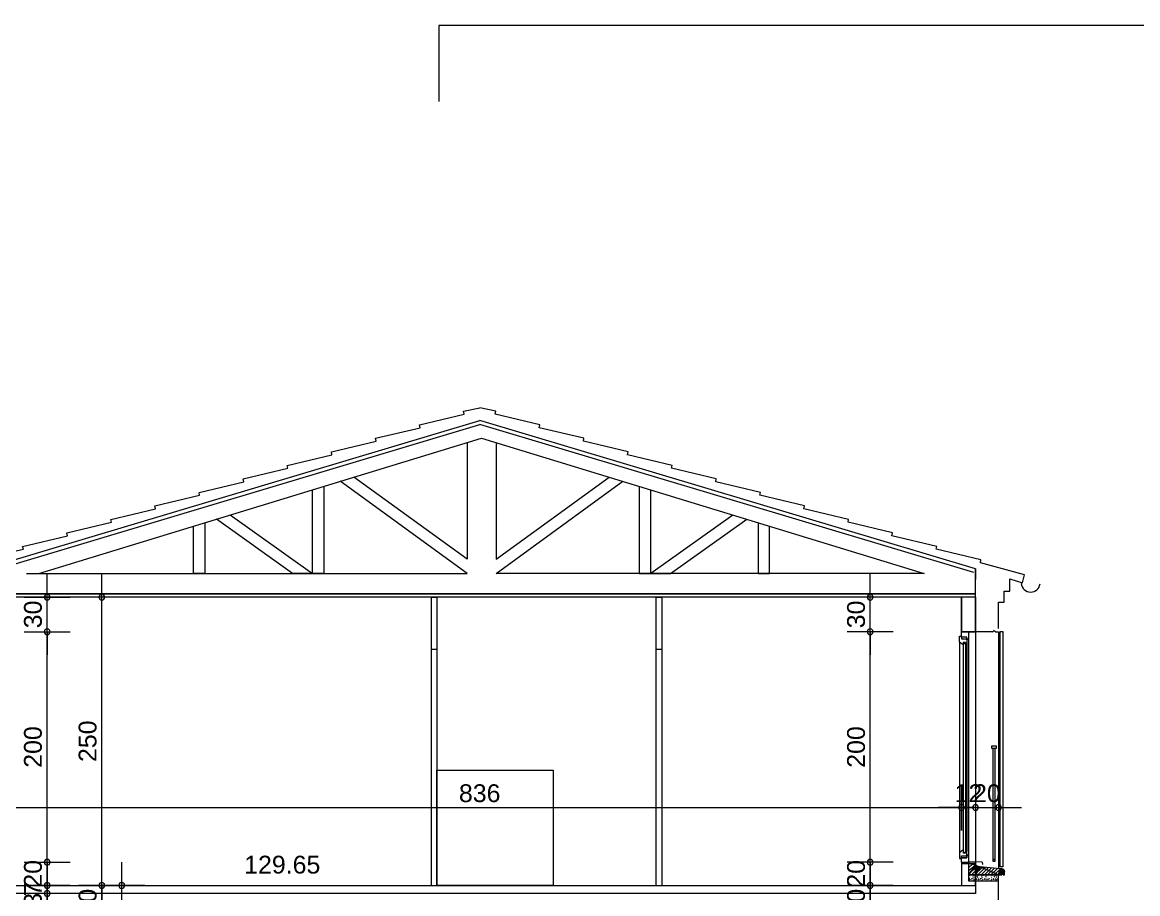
# Model space of a CAD drawing. Header units: metres. Extents: x -30.4 to 29.6, y -50.6 to 0.4.
# Drawn here: x 4.68 to 14.36, y -43.17 to -35.61 of the extents above; entities that cross this region are included whole.
import ezdxf
from ezdxf.enums import TextEntityAlignment as Align

# ---------------------------------------------------------------- set-up
doc = ezdxf.new("R2010")
doc.units = ezdxf.units.M
doc.header["$MEASUREMENT"] = 0
for name, color, linetype in [('Calque commun', 7, 'Continuous'), ('Cotations', 7, 'Continuous'), ('Textes', 7, 'Continuous')]:
    doc.layers.add(name, color=color, linetype=linetype)
doc.styles.add('Arial10', font='arial.ttf', dxfattribs={"height": 0.154626})
doc.styles.add('Arial14', font='arial.ttf', dxfattribs={"height": 0.154626})

# ---------------------------------------------------------------- blocks, each defined once
blk = doc.blocks.new('CARTDCE')
at = {"layer": 'Calque commun', "color": 9, "linetype": 'Continuous', "lineweight": 9}
for p, q in [((20.202, 28.93), (-21.798, 28.93)), ((-21.798, 28.93), (-21.798, 27.609))]:
    blk.add_line(p, q, dxfattribs=at)
blk = doc.blocks.new('new379')
at = {"layer": 'Cotations', "color": 14, "linetype": 'Continuous', "lineweight": 9}
blk.add_arc((0, 0), 0.5, 0, 359.9994, dxfattribs=at)
blk = doc.blocks.new('new380')
at = {"layer": 'Cotations', "color": 14, "linetype": 'Continuous', "lineweight": 9}
blk.add_arc((0, 0), 0.5, 0, 359.9994, dxfattribs=at)
blk = doc.blocks.new('DimLine45587')
at = {"layer": 'Cotations', "color": 14, "linetype": 'Continuous', "lineweight": 9}
for p, q in [((12.038, -42.8954), (12.038, -42.6954)), ((12.238, -42.8954), (11.838, -42.8954)), ((12.038, -43.0954), (12.038, -42.8954)), ((12.238, -43.0954), (11.838, -43.0954)), ((12.038, -43.0954), (12.038, -43.2954))]:
    blk.add_line(p, q, dxfattribs=at)
at = {"layer": 'Cotations', "color": 14, "linetype": 'Continuous', "lineweight": 9, "xscale": 0.05000000074505806, "yscale": 0.05000000074505806, "zscale": 0.05000000074505806}
for name, p, rotation in [('new380', (12.038, -42.8954), -90.00000000000001), ('new379', (12.038, -43.0954), 90)]:
    blk.add_blockref(name, p, dxfattribs=dict(at, rotation=rotation))
at = {"layer": 'Cotations', "color": 7, "linetype": 'Continuous', "lineweight": 9, "style": 'Arial10'}
blk.add_text('20', height=0.15463, rotation=90, dxfattribs=at).set_placement((12.0379, -42.9954), align=Align.BOTTOM_CENTER)
blk = doc.blocks.new('new381')
at = {"layer": 'Cotations', "color": 14, "linetype": 'Continuous', "lineweight": 9}
blk.add_arc((0, 0), 0.5, 0, 359.9994, dxfattribs=at)
blk = doc.blocks.new('new382')
at = {"layer": 'Cotations', "color": 14, "linetype": 'Continuous', "lineweight": 9}
blk.add_arc((0, 0), 0.5, 0, 359.9994, dxfattribs=at)
blk = doc.blocks.new('DimLine45593')
at = {"layer": 'Cotations', "color": 14, "linetype": 'Continuous', "lineweight": 9}
for p, q in [((12.038, -40.8954), (12.038, -40.6954)), ((12.238, -40.8954), (11.838, -40.8954)), ((12.038, -42.8954), (12.038, -40.8954)), ((12.238, -42.8954), (11.838, -42.8954)), ((12.038, -42.8954), (12.038, -43.0954))]:
    blk.add_line(p, q, dxfattribs=at)
at = {"layer": 'Cotations', "color": 14, "linetype": 'Continuous', "lineweight": 9, "xscale": 0.05000000074505806, "yscale": 0.05000000074505806, "zscale": 0.05000000074505806}
for name, p, rotation in [('new382', (12.038, -40.8954), -90.00000000000001), ('new381', (12.038, -42.8954), 90)]:
    blk.add_blockref(name, p, dxfattribs=dict(at, rotation=rotation))
at = {"layer": 'Cotations', "color": 7, "linetype": 'Continuous', "lineweight": 9, "style": 'Arial10'}
blk.add_text('200', height=0.15463, rotation=90, dxfattribs=at).set_placement((12.0379, -41.8954), align=Align.BOTTOM_CENTER)
blk = doc.blocks.new('new383')
at = {"layer": 'Cotations', "color": 14, "linetype": 'Continuous', "lineweight": 9}
blk.add_arc((0, 0), 0.5, 0, 359.9994, dxfattribs=at)
blk = doc.blocks.new('new384')
at = {"layer": 'Cotations', "color": 14, "linetype": 'Continuous', "lineweight": 9}
blk.add_arc((0, 0), 0.5, 0, 359.9994, dxfattribs=at)
blk = doc.blocks.new('DimLine45599')
at = {"layer": 'Cotations', "color": 14, "linetype": 'Continuous', "lineweight": 9}
for p, q in [((12.038, -40.5954), (12.038, -40.3954)), ((12.238, -40.5954), (11.838, -40.5954)), ((12.038, -40.8954), (12.038, -40.5954)), ((12.238, -40.8954), (11.838, -40.8954)), ((12.038, -40.8954), (12.038, -41.0954))]:
    blk.add_line(p, q, dxfattribs=at)
at = {"layer": 'Cotations', "color": 14, "linetype": 'Continuous', "lineweight": 9, "xscale": 0.05000000074505806, "yscale": 0.05000000074505806, "zscale": 0.05000000074505806}
for name, p, rotation in [('new384', (12.038, -40.5954), -90.00000000000001), ('new383', (12.038, -40.8954), 90)]:
    blk.add_blockref(name, p, dxfattribs=dict(at, rotation=rotation))
at = {"layer": 'Cotations', "color": 7, "linetype": 'Continuous', "lineweight": 9, "style": 'Arial10'}
blk.add_text('30', height=0.15463, rotation=90, dxfattribs=at).set_placement((12.0379, -40.7454), align=Align.BOTTOM_CENTER)
blk = doc.blocks.new('new387')
at = {"layer": 'Cotations', "color": 14, "linetype": 'Continuous', "lineweight": 9}
blk.add_arc((0, 0), 0.5, 0, 359.9994, dxfattribs=at)
blk = doc.blocks.new('new388')
at = {"layer": 'Cotations', "color": 14, "linetype": 'Continuous', "lineweight": 9}
blk.add_arc((0, 0), 0.5, 0, 359.9994, dxfattribs=at)
blk = doc.blocks.new('DimLine45622')
at = {"layer": 'Cotations', "color": 14, "linetype": 'Continuous', "lineweight": 9}
for p, q in [((4.896, -43.0954), (4.896, -42.8954)), ((5.096, -43.0954), (4.696, -43.0954)), ((4.896, -43.1654), (4.896, -43.0954)), ((5.096, -43.1654), (4.696, -43.1654)), ((4.896, -43.1654), (4.896, -43.3654))]:
    blk.add_line(p, q, dxfattribs=at)
at = {"layer": 'Cotations', "color": 14, "linetype": 'Continuous', "lineweight": 9, "xscale": 0.05000000074505806, "yscale": 0.05000000074505806, "zscale": 0.05000000074505806}
for name, p, rotation in [('new388', (4.896, -43.0954), -90.00000000000001), ('new387', (4.896, -43.1654), 90)]:
    blk.add_blockref(name, p, dxfattribs=dict(at, rotation=rotation))
at = {"layer": 'Cotations', "color": 7, "linetype": 'Continuous', "lineweight": 9, "style": 'Arial10'}
blk.add_text('7', height=0.1546, rotation=90, dxfattribs=at).set_placement((4.896, -43.1304), align=Align.BOTTOM_CENTER)
blk = doc.blocks.new('new389')
at = {"layer": 'Cotations', "color": 14, "linetype": 'Continuous', "lineweight": 9}
blk.add_arc((0, 0), 0.5, 0, 359.9994, dxfattribs=at)
blk = doc.blocks.new('new390')
at = {"layer": 'Cotations', "color": 14, "linetype": 'Continuous', "lineweight": 9}
blk.add_arc((0, 0), 0.5, 0, 359.9994, dxfattribs=at)
blk = doc.blocks.new('DimLine45628')
at = {"layer": 'Cotations', "color": 14, "linetype": 'Continuous', "lineweight": 9}
for p, q in [((4.896, -43.1654), (4.896, -42.9654)), ((5.096, -43.1654), (4.696, -43.1654)), ((4.896, -43.3954), (4.896, -43.1654)), ((5.096, -43.3954), (4.696, -43.3954)), ((4.896, -43.3954), (4.896, -43.5954))]:
    blk.add_line(p, q, dxfattribs=at)
at = {"layer": 'Cotations', "color": 14, "linetype": 'Continuous', "lineweight": 9, "xscale": 0.05000000074505806, "yscale": 0.05000000074505806, "zscale": 0.05000000074505806}
for name, p, rotation in [('new390', (4.896, -43.1654), -90.00000000000001), ('new389', (4.896, -43.3954), 90)]:
    blk.add_blockref(name, p, dxfattribs=dict(at, rotation=rotation))
at = {"layer": 'Cotations', "color": 7, "linetype": 'Continuous', "lineweight": 9, "style": 'Arial10'}
blk.add_text('23', height=0.15463, rotation=90, dxfattribs=at).set_placement((4.896, -43.2804), align=Align.BOTTOM_CENTER)
blk = doc.blocks.new('new391')
at = {"layer": 'Cotations', "color": 14, "linetype": 'Continuous', "lineweight": 9}
blk.add_arc((0, 0), 0.5, 0, 359.9994, dxfattribs=at)
blk = doc.blocks.new('new392')
at = {"layer": 'Cotations', "color": 14, "linetype": 'Continuous', "lineweight": 9}
blk.add_arc((0, 0), 0.5, 0, 359.9994, dxfattribs=at)
blk = doc.blocks.new('DimLine45634')
at = {"layer": 'Cotations', "color": 14, "linetype": 'Continuous', "lineweight": 9}
for p, q in [((12.038, -43.0954), (12.038, -42.8954)), ((12.238, -43.0954), (11.838, -43.0954)), ((12.038, -43.3954), (12.038, -43.0954)), ((12.238, -43.3954), (11.838, -43.3954)), ((12.038, -43.3954), (12.038, -43.5954))]:
    blk.add_line(p, q, dxfattribs=at)
at = {"layer": 'Cotations', "color": 14, "linetype": 'Continuous', "lineweight": 9, "xscale": 0.05000000074505806, "yscale": 0.05000000074505806, "zscale": 0.05000000074505806}
for name, p, rotation in [('new392', (12.038, -43.0954), -90.00000000000001), ('new391', (12.038, -43.3954), 90)]:
    blk.add_blockref(name, p, dxfattribs=dict(at, rotation=rotation))
at = {"layer": 'Cotations', "color": 7, "linetype": 'Continuous', "lineweight": 9, "style": 'Arial10'}
blk.add_text('30', height=0.15463, rotation=90, dxfattribs=at).set_placement((12.0379, -43.2454), align=Align.BOTTOM_CENTER)
blk = doc.blocks.new('new393')
at = {"layer": 'Cotations', "color": 14, "linetype": 'Continuous', "lineweight": 9}
blk.add_arc((0, 0), 0.5, 0, 359.9994, dxfattribs=at)
blk = doc.blocks.new('new394')
at = {"layer": 'Cotations', "color": 14, "linetype": 'Continuous', "lineweight": 9}
blk.add_arc((0, 0), 0.5, 0, 359.9994, dxfattribs=at)
blk = doc.blocks.new('DimLine45640')
at = {"layer": 'Cotations', "color": 14, "linetype": 'Continuous', "lineweight": 9}
for p, q in [((5.3704, -40.5954), (5.3704, -40.3954)), ((5.5704, -40.5954), (5.1704, -40.5954)), ((5.3704, -43.0954), (5.3704, -40.5954)), ((5.5704, -43.0954), (5.1704, -43.0954)), ((5.3704, -43.0954), (5.3704, -43.2954))]:
    blk.add_line(p, q, dxfattribs=at)
at = {"layer": 'Cotations', "color": 14, "linetype": 'Continuous', "lineweight": 9, "xscale": 0.05000000074505806, "yscale": 0.05000000074505806, "zscale": 0.05000000074505806}
for name, p, rotation in [('new394', (5.3704, -40.5954), -90.00000000000001), ('new393', (5.3704, -43.0954), 90)]:
    blk.add_blockref(name, p, dxfattribs=dict(at, rotation=rotation))
at = {"layer": 'Cotations', "color": 7, "linetype": 'Continuous', "lineweight": 9, "style": 'Arial10'}
blk.add_text('250', height=0.15463, rotation=90, dxfattribs=at).set_placement((5.3704, -41.8454), align=Align.BOTTOM_CENTER)
blk = doc.blocks.new('new395')
at = {"layer": 'Cotations', "color": 14, "linetype": 'Continuous', "lineweight": 9}
blk.add_arc((0, 0), 0.5, 0, 359.9994, dxfattribs=at)
blk = doc.blocks.new('new396')
at = {"layer": 'Cotations', "color": 14, "linetype": 'Continuous', "lineweight": 9}
blk.add_arc((0, 0), 0.5, 0, 359.9994, dxfattribs=at)
blk = doc.blocks.new('DimLine45646')
at = {"layer": 'Cotations', "color": 14, "linetype": 'Continuous', "lineweight": 9}
for p, q in [((5.3704, -43.0954), (5.3704, -42.8954)), ((5.5704, -43.0954), (5.1704, -43.0954)), ((5.3704, -43.3954), (5.3704, -43.0954)), ((5.5704, -43.3954), (5.1704, -43.3954)), ((5.3704, -43.3954), (5.3704, -43.5954))]:
    blk.add_line(p, q, dxfattribs=at)
at = {"layer": 'Cotations', "color": 14, "linetype": 'Continuous', "lineweight": 9, "xscale": 0.05000000074505806, "yscale": 0.05000000074505806, "zscale": 0.05000000074505806}
for name, p, rotation in [('new396', (5.3704, -43.0954), -90.00000000000001), ('new395', (5.3704, -43.3954), 90)]:
    blk.add_blockref(name, p, dxfattribs=dict(at, rotation=rotation))
at = {"layer": 'Cotations', "color": 7, "linetype": 'Continuous', "lineweight": 9, "style": 'Arial10'}
blk.add_text('30', height=0.15463, rotation=90, dxfattribs=at).set_placement((5.3704, -43.2454), align=Align.BOTTOM_CENTER)
blk = doc.blocks.new('new405')
at = {"layer": 'Cotations', "color": 14, "linetype": 'Continuous', "lineweight": 9}
blk.add_arc((0, 0), 0.5, 0, 359.9994, dxfattribs=at)
blk = doc.blocks.new('new406')
at = {"layer": 'Cotations', "color": 14, "linetype": 'Continuous', "lineweight": 9}
blk.add_arc((0, 0), 0.5, 0, 359.9994, dxfattribs=at)
blk = doc.blocks.new('DimLine45746')
at = {"layer": 'Cotations', "color": 14, "linetype": 'Continuous', "lineweight": 9}
for p, q in [((4.896, -42.8954), (4.896, -42.6954)), ((4.696, -42.8954), (5.096, -42.8954)), ((4.896, -43.0954), (4.896, -42.8954)), ((4.696, -43.0954), (5.096, -43.0954)), ((4.896, -43.0954), (4.896, -43.2954))]:
    blk.add_line(p, q, dxfattribs=at)
at = {"layer": 'Cotations', "color": 14, "linetype": 'Continuous', "lineweight": 9, "xscale": 0.05000000074505806, "yscale": 0.05000000074505806, "zscale": 0.05000000074505806}
for name, p, rotation in [('new406', (4.896, -42.8954), -90.00000000000001), ('new405', (4.896, -43.0954), 90)]:
    blk.add_blockref(name, p, dxfattribs=dict(at, rotation=rotation))
at = {"layer": 'Cotations', "color": 7, "linetype": 'Continuous', "lineweight": 9, "style": 'Arial10'}
blk.add_text('20', height=0.15463, rotation=90, dxfattribs=at).set_placement((4.896, -42.9954), align=Align.BOTTOM_CENTER)
blk = doc.blocks.new('new407')
at = {"layer": 'Cotations', "color": 14, "linetype": 'Continuous', "lineweight": 9}
blk.add_arc((0, 0), 0.5, 0, 359.9994, dxfattribs=at)
blk = doc.blocks.new('new408')
at = {"layer": 'Cotations', "color": 14, "linetype": 'Continuous', "lineweight": 9}
blk.add_arc((0, 0), 0.5, 0, 359.9994, dxfattribs=at)
blk = doc.blocks.new('DimLine45752')
at = {"layer": 'Cotations', "color": 14, "linetype": 'Continuous', "lineweight": 9}
for p, q in [((4.896, -40.8954), (4.896, -40.6954)), ((4.696, -40.8954), (5.096, -40.8954)), ((4.896, -42.8954), (4.896, -40.8954)), ((4.696, -42.8954), (5.096, -42.8954)), ((4.896, -42.8954), (4.896, -43.0954))]:
    blk.add_line(p, q, dxfattribs=at)
at = {"layer": 'Cotations', "color": 14, "linetype": 'Continuous', "lineweight": 9, "xscale": 0.05000000074505806, "yscale": 0.05000000074505806, "zscale": 0.05000000074505806}
for name, p, rotation in [('new408', (4.896, -40.8954), -90.00000000000001), ('new407', (4.896, -42.8954), 90)]:
    blk.add_blockref(name, p, dxfattribs=dict(at, rotation=rotation))
at = {"layer": 'Cotations', "color": 7, "linetype": 'Continuous', "lineweight": 9, "style": 'Arial10'}
blk.add_text('200', height=0.15463, rotation=90, dxfattribs=at).set_placement((4.896, -41.8954), align=Align.BOTTOM_CENTER)
blk = doc.blocks.new('new409')
at = {"layer": 'Cotations', "color": 14, "linetype": 'Continuous', "lineweight": 9}
blk.add_arc((0, 0), 0.5, 0, 359.9994, dxfattribs=at)
blk = doc.blocks.new('new410')
at = {"layer": 'Cotations', "color": 14, "linetype": 'Continuous', "lineweight": 9}
blk.add_arc((0, 0), 0.5, 0, 359.9994, dxfattribs=at)
blk = doc.blocks.new('DimLine45758')
at = {"layer": 'Cotations', "color": 14, "linetype": 'Continuous', "lineweight": 9}
for p, q in [((4.896, -40.5954), (4.896, -40.3954)), ((4.696, -40.5954), (5.096, -40.5954)), ((4.896, -40.8954), (4.896, -40.5954)), ((4.696, -40.8954), (5.096, -40.8954)), ((4.896, -40.8954), (4.896, -41.0954))]:
    blk.add_line(p, q, dxfattribs=at)
at = {"layer": 'Cotations', "color": 14, "linetype": 'Continuous', "lineweight": 9, "xscale": 0.05000000074505806, "yscale": 0.05000000074505806, "zscale": 0.05000000074505806}
for name, p, rotation in [('new410', (4.896, -40.5954), -90.00000000000001), ('new409', (4.896, -40.8954), 90)]:
    blk.add_blockref(name, p, dxfattribs=dict(at, rotation=rotation))
at = {"layer": 'Cotations', "color": 7, "linetype": 'Continuous', "lineweight": 9, "style": 'Arial10'}
blk.add_text('30', height=0.15463, rotation=90, dxfattribs=at).set_placement((4.896, -40.7454), align=Align.BOTTOM_CENTER)
blk = doc.blocks.new('new429')
at = {"layer": 'Cotations', "color": 14, "linetype": 'Continuous', "lineweight": 9}
blk.add_arc((0, 0), 0.5, 0, 359.9994, dxfattribs=at)
blk = doc.blocks.new('new430')
at = {"layer": 'Cotations', "color": 14, "linetype": 'Continuous', "lineweight": 9}
blk.add_arc((0, 0), 0.5, 0, 359.9994, dxfattribs=at)
blk = doc.blocks.new('DimLine45862')
at = {"layer": 'Cotations', "color": 14, "linetype": 'Continuous', "lineweight": 9}
for p, q in [((5.5428, -43.0954), (5.5428, -42.8954)), ((5.7428, -43.0954), (5.3428, -43.0954)), ((5.5428, -45.8954), (5.5428, -43.0954)), ((5.7428, -45.8954), (5.3428, -45.8954)), ((5.5428, -45.8954), (5.5428, -46.0954))]:
    blk.add_line(p, q, dxfattribs=at)
at = {"layer": 'Cotations', "color": 14, "linetype": 'Continuous', "lineweight": 9, "xscale": 0.05000000074505806, "yscale": 0.05000000074505806, "zscale": 0.05000000074505806}
for name, p, rotation in [('new430', (5.5428, -43.0954), -90.00000000000001), ('new429', (5.5428, -45.8954), 90)]:
    blk.add_blockref(name, p, dxfattribs=dict(at, rotation=rotation))
at = {"layer": 'Cotations', "color": 7, "linetype": 'Continuous', "lineweight": 9, "style": 'Arial10'}
blk.add_text('280', height=0.15463, rotation=90, dxfattribs=at).set_placement((5.5428, -44.4954), align=Align.BOTTOM_CENTER)
blk = doc.blocks.new('new431')
at = {"layer": 'Cotations', "color": 14, "linetype": 'Continuous', "lineweight": 9}
blk.add_arc((0, 0), 0.5, 0, 359.9994, dxfattribs=at)
blk = doc.blocks.new('new432')
at = {"layer": 'Cotations', "color": 14, "linetype": 'Continuous', "lineweight": 9}
blk.add_arc((0, 0), 0.5, 0, 359.9994, dxfattribs=at)
blk = doc.blocks.new('DimLine45868')
at = {"layer": 'Cotations', "color": 14, "linetype": 'Continuous', "lineweight": 9}
for p, q in [((12.95, -42.2199), (12.95, -42.6199)), ((13.15, -42.2199), (13.15, -42.6199)), ((12.95, -42.4199), (12.75, -42.4199)), ((12.95, -42.4199), (13.15, -42.4199)), ((13.15, -42.4199), (13.35, -42.4199))]:
    blk.add_line(p, q, dxfattribs=at)
at = {"layer": 'Cotations', "color": 14, "linetype": 'Continuous', "lineweight": 9, "xscale": 0.05000000074505806, "yscale": 0.05000000074505806, "zscale": 0.05000000074505806}
blk.add_blockref('new431', (12.95, -42.4199), dxfattribs=at)
at = {"layer": 'Cotations', "color": 14, "linetype": 'Continuous', "lineweight": 9, "xscale": 0.05000000074505806, "yscale": 0.05000000074505806, "zscale": 0.05000000074505806, "rotation": 180}
blk.add_blockref('new432', (13.15, -42.4199), dxfattribs=at)
at = {"layer": 'Cotations', "color": 7, "linetype": 'Continuous', "lineweight": 9, "style": 'Arial10'}
blk.add_text('20', height=0.15463, dxfattribs=at).set_placement((13.05, -42.4198), align=Align.BOTTOM_CENTER)
blk = doc.blocks.new('new433')
at = {"layer": 'Cotations', "color": 14, "linetype": 'Continuous', "lineweight": 9}
blk.add_arc((0, 0), 0.5, 0, 359.9994, dxfattribs=at)
blk = doc.blocks.new('new434')
at = {"layer": 'Cotations', "color": 14, "linetype": 'Continuous', "lineweight": 9}
blk.add_arc((0, 0), 0.5, 0, 359.9994, dxfattribs=at)
blk = doc.blocks.new('DimLine45874')
at = {"layer": 'Cotations', "color": 14, "linetype": 'Continuous', "lineweight": 9}
for p, q in [((12.83, -42.2199), (12.83, -42.6199)), ((12.95, -42.2199), (12.95, -42.6199)), ((12.83, -42.4199), (12.63, -42.4199)), ((12.83, -42.4199), (12.95, -42.4199)), ((12.95, -42.4199), (13.15, -42.4199))]:
    blk.add_line(p, q, dxfattribs=at)
at = {"layer": 'Cotations', "color": 14, "linetype": 'Continuous', "lineweight": 9, "xscale": 0.05000000074505806, "yscale": 0.05000000074505806, "zscale": 0.05000000074505806}
blk.add_blockref('new433', (12.83, -42.4199), dxfattribs=at)
at = {"layer": 'Cotations', "color": 14, "linetype": 'Continuous', "lineweight": 9, "xscale": 0.05000000074505806, "yscale": 0.05000000074505806, "zscale": 0.05000000074505806, "rotation": 180}
blk.add_blockref('new434', (12.95, -42.4199), dxfattribs=at)
at = {"layer": 'Cotations', "color": 7, "linetype": 'Continuous', "lineweight": 9, "style": 'Arial10'}
blk.add_text('12', height=0.15463, dxfattribs=at).set_placement((12.89, -42.4198), align=Align.BOTTOM_CENTER)
blk = doc.blocks.new('new439')
at = {"layer": 'Cotations', "color": 14, "linetype": 'Continuous', "lineweight": 9}
blk.add_arc((0, 0), 0.5, 0, 359.9994, dxfattribs=at)
blk = doc.blocks.new('new440')
at = {"layer": 'Cotations', "color": 14, "linetype": 'Continuous', "lineweight": 9}
blk.add_arc((0, 0), 0.5, 0, 359.9994, dxfattribs=at)
blk = doc.blocks.new('DimLine45893')
at = {"layer": 'Cotations', "color": 14, "linetype": 'Continuous', "lineweight": 9}
for p, q in [((4.4684, -42.6199), (4.4684, -42.2199)), ((12.83, -42.6199), (12.83, -42.2199)), ((4.4684, -42.4199), (4.2684, -42.4199)), ((4.4684, -42.4199), (12.83, -42.4199)), ((12.83, -42.4199), (13.03, -42.4199))]:
    blk.add_line(p, q, dxfattribs=at)
at = {"layer": 'Cotations', "color": 14, "linetype": 'Continuous', "lineweight": 9, "xscale": 0.05000000074505806, "yscale": 0.05000000074505806, "zscale": 0.05000000074505806}
blk.add_blockref('new439', (4.4684, -42.4199), dxfattribs=at)
at = {"layer": 'Cotations', "color": 14, "linetype": 'Continuous', "lineweight": 9, "xscale": 0.05000000074505806, "yscale": 0.05000000074505806, "zscale": 0.05000000074505806, "rotation": 180}
blk.add_blockref('new440', (12.83, -42.4199), dxfattribs=at)
at = {"layer": 'Cotations', "color": 7, "linetype": 'Continuous', "lineweight": 9, "style": 'Arial10'}
blk.add_text('836', height=0.15463, dxfattribs=at).set_placement((8.6492, -42.4198), align=Align.BOTTOM_CENTER)
blk = doc.blocks.new('hatch2')
at = {"layer": 'Calque commun', "color": 7, "linetype": 'Continuous', "lineweight": 9}
for p, q in [((12.9018, -42.9054), (12.8915, -42.9157)), ((12.9301, -42.9054), (12.8915, -42.944)), ((12.9501, -42.9136), (12.8915, -42.9722)), ((12.9645, -42.9275), (12.8915, -43.0005)), ((12.9861, -42.9342), (12.915, -43.0054)), ((13.0122, -42.9364), (12.9432, -43.0054)), ((13.0379, -42.939), (12.9715, -43.0054)), ((13.0636, -42.9416), (12.9998, -43.0054)), ((13.0893, -42.9441), (13.0281, -43.0054)), ((13.1151, -42.9467), (13.0564, -43.0054)), ((13.1408, -42.9492), (13.0847, -43.0054)), ((13.1666, -42.9518), (13.1129, -43.0054)), ((13.1905, -42.9561), (13.1412, -43.0054)), ((13.2015, -42.9734), (13.1695, -43.0054)), ((13.2015, -43.0017), (13.1978, -43.0054))]:
    blk.add_line(p, q, dxfattribs=at)
at = {"layer": 'Calque commun', "color": 7, "linetype": 'Continuous', "lineweight": 18}
mesh = blk.add_polyface(dxfattribs=at)
corners = [(13.165, -43.0054), (13.1793, -43.0039), (13.1795, -43.0024), (13.1837, -42.9532), (13.1795, -42.9526), (13.1833, -42.9981), (13.1975, -42.9627), (13.1848, -42.9978), (13.1987, -42.9645), (12.9791, -42.9333), (12.9754, -42.9324), (12.95, -43.0054), (13.1877, -42.9981), (13.189, -42.9988), (13.2015, -42.9725), (12.8915, -42.9054), (12.8915, -43.0054), (12.9535, -42.9182), (13.182, -42.9988), (13.165, -42.9517), (13.18, -43.001), (13.1901, -42.9998), (13.2015, -43.0054), (13.1917, -43.0039), (13.1915, -43.0054), (13.1962, -42.961), (12.9619, -42.9258), (12.9589, -42.9235), (13.1915, -43.0024), (12.9561, -42.921), (12.9866, -42.9342), (12.9828, -42.9339), (13.15, -43.0054), (12.9903, -42.9342), (13.1858, -42.9538), (13.1897, -42.9556), (13.1878, -42.9546), (13.1863, -42.9978), (12.9473, -42.9088), (12.9457, -42.9054), (13.2011, -42.9704), (12.9491, -42.9121), (12.9719, -42.9312), (13.1915, -42.9567), (13.1932, -42.958), (12.9684, -42.9296), (12.9651, -42.9279), (13.191, -43.001), (13.1809, -42.9998), (13.2004, -42.9683), (13.1996, -42.9664), (12.9512, -42.9152), (13.1795, -43.0054), (13.1948, -42.9594), (13.1816, -42.9528)]
mesh.append_faces([[corners[k] for k in face] for face in [(34, 35, 36), (44, 25, 53)]], dxfattribs={"vtx0": -1, "color": 7})
mesh.append_faces([[corners[k] for k in face] for face in [(6, 7, 8), (14, 21, 22), (32, 33, 11), (0, 19, 32), (43, 7, 44), (18, 0, 48), (49, 7, 40), (3, 5, 34)]], dxfattribs={"vtx0": -1, "vtx1": -1, "color": 7})
mesh.append_faces([[corners[k] for k in face] for face in [(3, 4, 5), (18, 19, 0), (34, 5, 35), (44, 7, 25), (49, 8, 7)]], dxfattribs={"vtx0": -1, "vtx1": -1, "vtx2": -1, "color": 7})
mesh.append_faces([[corners[k] for k in face] for face in [(0, 1, 2), (0, 2, 20), (18, 4, 19), (43, 5, 7), (29, 16, 11), (32, 19, 33)]], dxfattribs={"vtx0": -1, "vtx2": -1, "color": 7})
mesh.append_faces([[corners[k] for k in face] for face in [(52, 1, 0)]], dxfattribs={"vtx1": -1, "color": 7})
mesh.append_faces([[corners[k] for k in face] for face in [(9, 10, 11), (12, 13, 14), (15, 16, 17), (6, 25, 7), (26, 27, 11), (28, 23, 22), (29, 17, 16), (30, 31, 11), (37, 12, 14), (14, 40, 7), (41, 38, 15), (10, 42, 11), (45, 46, 11), (21, 47, 22), (46, 26, 11), (27, 29, 11), (13, 21, 14), (31, 9, 11), (33, 30, 11), (42, 45, 11), (18, 5, 4), (7, 37, 14), (20, 48, 0), (17, 51, 15), (43, 35, 5), (51, 41, 15), (47, 28, 22)]], dxfattribs={"vtx1": -1, "vtx2": -1, "color": 7})
mesh.append_faces([[corners[k] for k in face] for face in [(23, 24, 22), (38, 39, 15), (49, 50, 8), (3, 54, 4)]], dxfattribs={"vtx2": -1, "color": 7})
blk = doc.blocks.new('Block45927')
at = {"layer": 'Calque commun', "color": 7, "linetype": 'Continuous', "lineweight": 9}
for p, q in [((12.8925, -43.0162), (12.8915, -43.0162)), ((12.8915, -43.0195), (12.8925, -43.0195)), ((12.8921, -43.0272), (12.8915, -43.0266)), ((12.8915, -43.0279), (12.8921, -43.0272)), ((12.8934, -43.0179), (12.8925, -43.0162)), ((12.8925, -43.0195), (12.8934, -43.0179)), ((12.899, -43.046), (12.9, -43.0444)), ((12.9, -43.0476), (12.899, -43.046)), ((12.9, -43.0444), (12.9018, -43.0444)), ((12.9018, -43.0476), (12.9, -43.0476)), ((12.9003, -43.0085), (12.9009, -43.0079)), ((12.9009, -43.0091), (12.9003, -43.0085)), ((12.9003, -43.0366), (12.9009, -43.036)), ((12.9009, -43.0372), (12.9003, -43.0366)), ((12.9009, -43.0079), (12.9015, -43.0085)), ((12.9015, -43.0085), (12.9009, -43.0091)), ((12.9009, -43.036), (12.9015, -43.0366)), ((12.9015, -43.0366), (12.9009, -43.0372)), ((12.9018, -43.0444), (12.9028, -43.046)), ((12.9028, -43.046), (12.9018, -43.0476)), ((12.9096, -43.0179), (12.9103, -43.0172)), ((12.9103, -43.0185), (12.9096, -43.0179)), ((12.9096, -43.0272), (12.9103, -43.0266)), ((12.9103, -43.0279), (12.9096, -43.0272)), ((12.9096, -43.046), (12.9103, -43.0454)), ((12.9103, -43.0466), (12.9096, -43.046)), ((12.9096, -43.0554), (12.9103, -43.0547)), ((12.9103, -43.0172), (12.9109, -43.0179)), ((12.9109, -43.0179), (12.9103, -43.0185)), ((12.9103, -43.0266), (12.9109, -43.0272)), ((12.9109, -43.0272), (12.9103, -43.0279)), ((12.9103, -43.0454), (12.9109, -43.046)), ((12.9109, -43.046), (12.9103, -43.0466)), ((12.9103, -43.0547), (12.9109, -43.0554)), ((12.9178, -43.0366), (12.9187, -43.035)), ((12.9187, -43.0382), (12.9178, -43.0366)), ((12.9187, -43.035), (12.9206, -43.035)), ((12.9206, -43.0382), (12.9187, -43.0382)), ((12.919, -43.0085), (12.9196, -43.0079)), ((12.9196, -43.0091), (12.919, -43.0085)), ((12.9196, -43.0079), (12.9203, -43.0085)), ((12.9203, -43.0085), (12.9196, -43.0091)), ((12.9206, -43.035), (12.9215, -43.0366)), ((12.9215, -43.0366), (12.9206, -43.0382)), ((12.9271, -43.0554), (12.9281, -43.0537)), ((12.9281, -43.0537), (12.93, -43.0537)), ((12.9284, -43.0179), (12.929, -43.0172)), ((12.929, -43.0185), (12.9284, -43.0179)), ((12.9284, -43.0366), (12.929, -43.036)), ((12.929, -43.0372), (12.9284, -43.0366)), ((12.929, -43.0172), (12.9296, -43.0179)), ((12.9296, -43.0179), (12.929, -43.0185)), ((12.929, -43.036), (12.9296, -43.0366)), ((12.9296, -43.0366), (12.929, -43.0372)), ((12.93, -43.0537), (12.9309, -43.0554)), ((12.9378, -43.0085), (12.9384, -43.0079)), ((12.9384, -43.0091), (12.9378, -43.0085)), ((12.9378, -43.0272), (12.9384, -43.0266)), ((12.9384, -43.0279), (12.9378, -43.0272)), ((12.9378, -43.046), (12.9384, -43.0454)), ((12.9384, -43.0466), (12.9378, -43.046)), ((12.9384, -43.0079), (12.939, -43.0085)), ((12.939, -43.0085), (12.9384, -43.0091)), ((12.9384, -43.0266), (12.939, -43.0272)), ((12.939, -43.0272), (12.9384, -43.0279)), ((12.9384, -43.0454), (12.939, -43.046)), ((12.939, -43.046), (12.9384, -43.0466)), ((12.9459, -43.0085), (12.9468, -43.0069)), ((12.9468, -43.0101), (12.9459, -43.0085)), ((12.9468, -43.0069), (12.9487, -43.0069)), ((12.9487, -43.0101), (12.9468, -43.0101)), ((12.9471, -43.0272), (12.9478, -43.0266)), ((12.9478, -43.0279), (12.9471, -43.0272)), ((12.9478, -43.0266), (12.9484, -43.0272)), ((12.9484, -43.0272), (12.9478, -43.0279)), ((12.9487, -43.0069), (12.9496, -43.0085)), ((12.9496, -43.0085), (12.9487, -43.0101)), ((12.9553, -43.0366), (12.9562, -43.035)), ((12.9562, -43.0382), (12.9553, -43.0366)), ((12.9562, -43.035), (12.9581, -43.035)), ((12.9581, -43.0382), (12.9562, -43.0382)), ((12.9565, -43.0179), (12.9571, -43.0172)), ((12.9571, -43.0185), (12.9565, -43.0179)), ((12.9565, -43.046), (12.9571, -43.0454)), ((12.9571, -43.0466), (12.9565, -43.046)), ((12.9571, -43.0172), (12.9578, -43.0179)), ((12.9578, -43.0179), (12.9571, -43.0185)), ((12.9571, -43.0454), (12.9578, -43.046)), ((12.9578, -43.046), (12.9571, -43.0466)), ((12.9581, -43.035), (12.959, -43.0366)), ((12.959, -43.0366), (12.9581, -43.0382)), ((12.9646, -43.0179), (12.9656, -43.0162)), ((12.9656, -43.0195), (12.9646, -43.0179)), ((12.9656, -43.0162), (12.9665, -43.0162)), ((12.9665, -43.0195), (12.9656, -43.0195)), ((12.9659, -43.0272), (12.9665, -43.0266)), ((12.9665, -43.0279), (12.9659, -43.0272)), ((12.9675, -43.0162), (12.9665, -43.0162)), ((12.9665, -43.0195), (12.9675, -43.0195)), ((12.9671, -43.0272), (12.9665, -43.0266)), ((12.9665, -43.0279), (12.9671, -43.0272)), ((12.9684, -43.0179), (12.9675, -43.0162)), ((12.9675, -43.0195), (12.9684, -43.0179)), ((12.974, -43.046), (12.975, -43.0444)), ((12.975, -43.0476), (12.974, -43.046)), ((12.975, -43.0444), (12.9768, -43.0444)), ((12.9768, -43.0476), (12.975, -43.0476)), ((12.9753, -43.0085), (12.9759, -43.0079)), ((12.9759, -43.0091), (12.9753, -43.0085)), ((12.9753, -43.0366), (12.9759, -43.036)), ((12.9759, -43.0372), (12.9753, -43.0366)), ((12.9759, -43.0079), (12.9765, -43.0085)), ((12.9765, -43.0085), (12.9759, -43.0091)), ((12.9759, -43.036), (12.9765, -43.0366)), ((12.9765, -43.0366), (12.9759, -43.0372)), ((12.9768, -43.0444), (12.9778, -43.046)), ((12.9778, -43.046), (12.9768, -43.0476)), ((12.9846, -43.0179), (12.9853, -43.0172)), ((12.9853, -43.0185), (12.9846, -43.0179)), ((12.9846, -43.0272), (12.9853, -43.0266)), ((12.9853, -43.0279), (12.9846, -43.0272)), ((12.9846, -43.046), (12.9853, -43.0454)), ((12.9853, -43.0466), (12.9846, -43.046)), ((12.9846, -43.0554), (12.9853, -43.0547)), ((12.9853, -43.0172), (12.9859, -43.0179)), ((12.9859, -43.0179), (12.9853, -43.0185)), ((12.9853, -43.0266), (12.9859, -43.0272)), ((12.9859, -43.0272), (12.9853, -43.0279)), ((12.9853, -43.0454), (12.9859, -43.046)), ((12.9859, -43.046), (12.9853, -43.0466)), ((12.9853, -43.0547), (12.9859, -43.0554)), ((12.9928, -43.0366), (12.9937, -43.035)), ((12.9937, -43.0382), (12.9928, -43.0366)), ((12.9937, -43.035), (12.9956, -43.035)), ((12.9956, -43.0382), (12.9937, -43.0382)), ((12.994, -43.0085), (12.9946, -43.0079)), ((12.9946, -43.0091), (12.994, -43.0085)), ((12.9946, -43.0079), (12.9953, -43.0085)), ((12.9953, -43.0085), (12.9946, -43.0091)), ((12.9956, -43.035), (12.9965, -43.0366)), ((12.9965, -43.0366), (12.9956, -43.0382)), ((13.0021, -43.0554), (13.0031, -43.0537)), ((13.0031, -43.0537), (13.005, -43.0537)), ((13.0034, -43.0179), (13.004, -43.0172)), ((13.004, -43.0185), (13.0034, -43.0179)), ((13.0034, -43.0366), (13.004, -43.036)), ((13.004, -43.0372), (13.0034, -43.0366)), ((13.004, -43.0172), (13.0046, -43.0179)), ((13.0046, -43.0179), (13.004, -43.0185)), ((13.004, -43.036), (13.0046, -43.0366)), ((13.0046, -43.0366), (13.004, -43.0372)), ((13.005, -43.0537), (13.0059, -43.0554)), ((13.0128, -43.0085), (13.0134, -43.0079)), ((13.0134, -43.0091), (13.0128, -43.0085)), ((13.0128, -43.0272), (13.0134, -43.0266)), ((13.0134, -43.0279), (13.0128, -43.0272)), ((13.0128, -43.046), (13.0134, -43.0454)), ((13.0134, -43.0466), (13.0128, -43.046)), ((13.0134, -43.0079), (13.014, -43.0085)), ((13.014, -43.0085), (13.0134, -43.0091)), ((13.0134, -43.0266), (13.014, -43.0272)), ((13.014, -43.0272), (13.0134, -43.0279)), ((13.0134, -43.0454), (13.014, -43.046)), ((13.014, -43.046), (13.0134, -43.0466)), ((13.0209, -43.0085), (13.0218, -43.0069)), ((13.0218, -43.0101), (13.0209, -43.0085)), ((13.0218, -43.0069), (13.0237, -43.0069)), ((13.0237, -43.0101), (13.0218, -43.0101)), ((13.0221, -43.0272), (13.0228, -43.0266)), ((13.0228, -43.0279), (13.0221, -43.0272)), ((13.0228, -43.0266), (13.0234, -43.0272)), ((13.0234, -43.0272), (13.0228, -43.0279)), ((13.0237, -43.0069), (13.0246, -43.0085)), ((13.0246, -43.0085), (13.0237, -43.0101)), ((13.0303, -43.0366), (13.0312, -43.035)), ((13.0312, -43.0382), (13.0303, -43.0366)), ((13.0312, -43.035), (13.0331, -43.035)), ((13.0331, -43.0382), (13.0312, -43.0382)), ((13.0315, -43.0179), (13.0321, -43.0172)), ((13.0321, -43.0185), (13.0315, -43.0179)), ((13.0315, -43.046), (13.0321, -43.0454)), ((13.0321, -43.0466), (13.0315, -43.046)), ((13.0321, -43.0172), (13.0328, -43.0179)), ((13.0328, -43.0179), (13.0321, -43.0185)), ((13.0321, -43.0454), (13.0328, -43.046)), ((13.0328, -43.046), (13.0321, -43.0466)), ((13.0331, -43.035), (13.034, -43.0366)), ((13.034, -43.0366), (13.0331, -43.0382)), ((13.0396, -43.0179), (13.0406, -43.0162)), ((13.0406, -43.0195), (13.0396, -43.0179)), ((13.0406, -43.0162), (13.0415, -43.0162)), ((13.0415, -43.0195), (13.0406, -43.0195)), ((13.0409, -43.0272), (13.0415, -43.0266)), ((13.0415, -43.0279), (13.0409, -43.0272)), ((13.0425, -43.0162), (13.0415, -43.0162)), ((13.0415, -43.0195), (13.0425, -43.0195)), ((13.0421, -43.0272), (13.0415, -43.0266)), ((13.0415, -43.0279), (13.0421, -43.0272)), ((13.0434, -43.0179), (13.0425, -43.0162)), ((13.0425, -43.0195), (13.0434, -43.0179)), ((13.049, -43.046), (13.05, -43.0444)), ((13.05, -43.0476), (13.049, -43.046)), ((13.05, -43.0444), (13.0518, -43.0444)), ((13.0518, -43.0476), (13.05, -43.0476)), ((13.0503, -43.0085), (13.0509, -43.0079)), ((13.0509, -43.0091), (13.0503, -43.0085)), ((13.0503, -43.0366), (13.0509, -43.036)), ((13.0509, -43.0372), (13.0503, -43.0366)), ((13.0509, -43.0079), (13.0515, -43.0085)), ((13.0515, -43.0085), (13.0509, -43.0091)), ((13.0509, -43.036), (13.0515, -43.0366)), ((13.0515, -43.0366), (13.0509, -43.0372)), ((13.0518, -43.0444), (13.0528, -43.046)), ((13.0528, -43.046), (13.0518, -43.0476)), ((13.0596, -43.0179), (13.0603, -43.0172)), ((13.0603, -43.0185), (13.0596, -43.0179)), ((13.0596, -43.0272), (13.0603, -43.0266)), ((13.0603, -43.0279), (13.0596, -43.0272)), ((13.0596, -43.046), (13.0603, -43.0454)), ((13.0603, -43.0466), (13.0596, -43.046)), ((13.0596, -43.0554), (13.0603, -43.0547)), ((13.0603, -43.0172), (13.0609, -43.0179)), ((13.0609, -43.0179), (13.0603, -43.0185)), ((13.0603, -43.0266), (13.0609, -43.0272)), ((13.0609, -43.0272), (13.0603, -43.0279)), ((13.0603, -43.0454), (13.0609, -43.046)), ((13.0609, -43.046), (13.0603, -43.0466)), ((13.0603, -43.0547), (13.0609, -43.0554)), ((13.0678, -43.0366), (13.0687, -43.035)), ((13.0687, -43.0382), (13.0678, -43.0366)), ((13.0687, -43.035), (13.0706, -43.035)), ((13.0706, -43.0382), (13.0687, -43.0382)), ((13.069, -43.0085), (13.0696, -43.0079)), ((13.0696, -43.0091), (13.069, -43.0085)), ((13.0696, -43.0079), (13.0703, -43.0085)), ((13.0703, -43.0085), (13.0696, -43.0091)), ((13.0706, -43.035), (13.0715, -43.0366)), ((13.0715, -43.0366), (13.0706, -43.0382)), ((13.0771, -43.0554), (13.0781, -43.0537)), ((13.0781, -43.0537), (13.08, -43.0537)), ((13.0784, -43.0179), (13.079, -43.0172)), ((13.079, -43.0185), (13.0784, -43.0179)), ((13.0784, -43.0366), (13.079, -43.036)), ((13.079, -43.0372), (13.0784, -43.0366)), ((13.079, -43.0172), (13.0796, -43.0179)), ((13.0796, -43.0179), (13.079, -43.0185)), ((13.079, -43.036), (13.0796, -43.0366)), ((13.0796, -43.0366), (13.079, -43.0372)), ((13.08, -43.0537), (13.0809, -43.0554)), ((13.0878, -43.0085), (13.0884, -43.0079)), ((13.0884, -43.0091), (13.0878, -43.0085)), ((13.0878, -43.0272), (13.0884, -43.0266)), ((13.0884, -43.0279), (13.0878, -43.0272)), ((13.0878, -43.046), (13.0884, -43.0454)), ((13.0884, -43.0466), (13.0878, -43.046)), ((13.0884, -43.0079), (13.089, -43.0085)), ((13.089, -43.0085), (13.0884, -43.0091)), ((13.0884, -43.0266), (13.089, -43.0272)), ((13.089, -43.0272), (13.0884, -43.0279)), ((13.0884, -43.0454), (13.089, -43.046)), ((13.089, -43.046), (13.0884, -43.0466)), ((13.0959, -43.0085), (13.0968, -43.0069)), ((13.0968, -43.0101), (13.0959, -43.0085)), ((13.0968, -43.0069), (13.0987, -43.0069)), ((13.0987, -43.0101), (13.0968, -43.0101)), ((13.0971, -43.0272), (13.0978, -43.0266)), ((13.0978, -43.0279), (13.0971, -43.0272)), ((13.0978, -43.0266), (13.0984, -43.0272)), ((13.0984, -43.0272), (13.0978, -43.0279)), ((13.0987, -43.0069), (13.0996, -43.0085)), ((13.0996, -43.0085), (13.0987, -43.0101)), ((13.1053, -43.0366), (13.1062, -43.035)), ((13.1062, -43.0382), (13.1053, -43.0366)), ((13.1062, -43.035), (13.1081, -43.035)), ((13.1081, -43.0382), (13.1062, -43.0382)), ((13.1065, -43.0179), (13.1071, -43.0172)), ((13.1071, -43.0185), (13.1065, -43.0179)), ((13.1065, -43.046), (13.1071, -43.0454)), ((13.1071, -43.0466), (13.1065, -43.046)), ((13.1071, -43.0172), (13.1078, -43.0179)), ((13.1078, -43.0179), (13.1071, -43.0185)), ((13.1071, -43.0454), (13.1078, -43.046)), ((13.1078, -43.046), (13.1071, -43.0466)), ((13.1081, -43.035), (13.109, -43.0366)), ((13.109, -43.0366), (13.1081, -43.0382)), ((13.1146, -43.0179), (13.1156, -43.0162)), ((13.1156, -43.0195), (13.1146, -43.0179)), ((13.1156, -43.0162), (13.1165, -43.0162)), ((13.1165, -43.0195), (13.1156, -43.0195)), ((13.1159, -43.0272), (13.1165, -43.0266)), ((13.1165, -43.0279), (13.1159, -43.0272)), ((13.1175, -43.0162), (13.1165, -43.0162)), ((13.1165, -43.0195), (13.1175, -43.0195)), ((13.1171, -43.0272), (13.1165, -43.0266)), ((13.1165, -43.0279), (13.1171, -43.0272)), ((13.1184, -43.0179), (13.1175, -43.0162)), ((13.1175, -43.0195), (13.1184, -43.0179)), ((13.124, -43.046), (13.125, -43.0444)), ((13.125, -43.0476), (13.124, -43.046)), ((13.125, -43.0444), (13.1268, -43.0444)), ((13.1268, -43.0476), (13.125, -43.0476)), ((13.1253, -43.0085), (13.1259, -43.0079)), ((13.1259, -43.0091), (13.1253, -43.0085)), ((13.1253, -43.0366), (13.1259, -43.036)), ((13.1259, -43.0372), (13.1253, -43.0366)), ((13.1259, -43.0079), (13.1265, -43.0085)), ((13.1265, -43.0085), (13.1259, -43.0091)), ((13.1259, -43.036), (13.1265, -43.0366)), ((13.1265, -43.0366), (13.1259, -43.0372)), ((13.1268, -43.0444), (13.1278, -43.046)), ((13.1278, -43.046), (13.1268, -43.0476)), ((13.1346, -43.0179), (13.1353, -43.0172)), ((13.1353, -43.0185), (13.1346, -43.0179)), ((13.1346, -43.0272), (13.1353, -43.0266)), ((13.1353, -43.0279), (13.1346, -43.0272)), ((13.1346, -43.046), (13.1353, -43.0454)), ((13.1353, -43.0466), (13.1346, -43.046)), ((13.1346, -43.0554), (13.1353, -43.0547)), ((13.1353, -43.0172), (13.1359, -43.0179)), ((13.1359, -43.0179), (13.1353, -43.0185)), ((13.1353, -43.0266), (13.1359, -43.0272)), ((13.1359, -43.0272), (13.1353, -43.0279)), ((13.1353, -43.0454), (13.1359, -43.046)), ((13.1359, -43.046), (13.1353, -43.0466)), ((13.1353, -43.0547), (13.1359, -43.0554)), ((13.1428, -43.0366), (13.1437, -43.035)), ((13.1437, -43.0382), (13.1428, -43.0366)), ((13.1437, -43.035), (13.1456, -43.035)), ((13.1456, -43.0382), (13.1437, -43.0382)), ((13.144, -43.0085), (13.1446, -43.0079)), ((13.1446, -43.0091), (13.144, -43.0085)), ((13.1446, -43.0079), (13.1453, -43.0085)), ((13.1453, -43.0085), (13.1446, -43.0091)), ((13.1456, -43.035), (13.1465, -43.0366)), ((13.1465, -43.0366), (13.1456, -43.0382))]:
    blk.add_line(p, q, dxfattribs=at)
blk = doc.blocks.new('pattern4')
at = {"layer": 'Calque commun', "color": 0, "linetype": 'ByBlock', "lineweight": -2}
blk.add_blockref('Block45927', (0, 0), dxfattribs=at)
at = {"layer": 'Calque commun', "color": 7, "linetype": 'Continuous', "lineweight": 18}
mesh = blk.add_polyface(dxfattribs=at)
corners = [(12.8915, -43.0054), (12.8915, -43.0554), (13.15, -43.0554), (13.15, -43.0054)]
mesh.append_faces([[corners[k] for k in face] for face in [(0, 1, 2, 3)]], dxfattribs={"color": 7})

msp = doc.modelspace()

# ---------------------------------------------------------------- linework, layer by layer
at = {"layer": 'Calque commun', "color": 7, "linetype": 'Continuous', "lineweight": 18}
for p, q in [((4.3484, -40.35), (8.6492, -39.0619)), ((12.9521, -40.3506), (8.6492, -39.0619)), ((4.3332, -40.3914), (8.6492, -39.0988)), ((12.9367, -40.3829), (8.6492, -39.0988)), ((12.95, -40.8954), (12.9521, -40.3506)), ((12.95, -40.5654), (4.3484, -40.5654)), ((12.95, -40.5954), (4.3484, -40.5954)), ((12.83, -40.8954), (12.83, -40.5954)), ((12.95, -40.5954), (12.95, -40.5654)), ((13.15, -40.7908), (13.15, -40.7908)), ((13.0985, -40.8954), (12.95, -40.8954)), ((13.0985, -40.8953), (13.1135, -40.8838)), ((13.1135, -40.8838), (13.1285, -40.8953)), ((13.1285, -40.8954), (13.15, -40.8954)), ((12.83, -42.8954), (12.8915, -42.8954)), ((12.83, -42.8954), (12.83, -43.0954)), ((12.95, -43.0554), (12.95, -43.1654)), ((12.95, -43.0554), (13.15, -43.0554)), ((13.15, -43.6954), (13.15, -43.0536)), ((12.95, -43.1654), (4.3484, -43.1654))]:
    msp.add_line(p, q, dxfattribs=at)
at = {"layer": 'Calque commun', "color": 7, "linetype": 'Continuous', "lineweight": 9}
for p, q in [((4.8245, -40.391), (8.6645, -39.2151)), ((8.5394, -39.2535), (8.5394, -40.2674)), ((8.6645, -39.2151), (12.5051, -40.3912)), ((8.7911, -39.2539), (8.7911, -40.2674)), ((8.5394, -40.2674), (7.5581, -39.5539)), ((8.7911, -40.2674), (9.7719, -39.5543)), ((7.1973, -40.391), (7.1973, -39.6644)), ((7.2973, -39.6338), (7.2973, -40.391)), ((8.5394, -40.391), (7.4385, -39.5906)), ((8.7911, -40.391), (9.8916, -39.5909)), ((10.0332, -39.6343), (10.0332, -40.391)), ((10.1332, -40.391), (10.1332, -39.6649)), ((6.2655, -39.9497), (6.2655, -40.391)), ((7.0251, -40.391), (6.3642, -39.9195)), ((6.4847, -39.8826), (7.1973, -40.391)), ((10.8454, -39.883), (10.1332, -40.391)), ((10.3054, -40.391), (10.9658, -39.9199)), ((11.065, -39.9502), (11.065, -40.391)), ((6.1655, -40.391), (6.1655, -39.9804)), ((11.165, -40.391), (11.165, -39.9808)), ((12.9518, -40.3505), (12.9518, -40.4411)), ((4.7176, -40.3912), (8.5394, -40.3912)), ((4.8245, -40.391), (8.5394, -40.391)), ((6.2655, -40.391), (6.1655, -40.391)), ((6.2656, -40.3912), (6.1656, -40.3912)), ((7.1973, -40.391), (7.0251, -40.391)), ((7.1973, -40.3912), (7.0252, -40.3912)), ((7.2973, -40.391), (7.1973, -40.391)), ((7.2973, -40.3912), (7.1973, -40.3912)), ((12.5051, -40.3912), (8.7912, -40.3912)), ((10.0332, -40.391), (10.1332, -40.391)), ((10.0332, -40.3912), (10.1332, -40.3912)), ((10.1332, -40.391), (10.3054, -40.391)), ((10.1332, -40.3912), (10.3054, -40.3912)), ((11.065, -40.391), (11.165, -40.391)), ((11.065, -40.3912), (11.165, -40.3912)), ((12.83, -40.5954), (12.83, -40.8954)), ((12.8135, -40.9349), (12.83, -40.9349)), ((12.8135, -40.9849), (12.8135, -40.9349)), ((12.83, -40.8954), (12.95, -40.8954)), ((12.83, -40.8954), (12.95, -40.8954)), ((12.9534, -40.8954), (12.83, -40.8954)), ((12.83, -40.9418), (12.83, -40.8954)), ((12.83, -40.9349), (12.83, -40.9568)), ((12.8915, -40.8954), (12.8915, -42.9054)), ((12.95, -40.8954), (12.95, -42.8924)), ((13.1108, -40.8754), (13.1108, -40.8754)), ((13.15, -40.8954), (13.15, -42.9502)), ((13.1638, -40.8949), (13.1874, -40.8949)), ((13.1638, -42.9345), (13.1638, -40.8949)), ((13.1874, -40.8949), (13.1874, -42.9345)), ((12.8443, -41.0092), (12.8135, -40.9849)), ((12.8135, -40.9849), (12.8135, -42.8123)), ((12.8765, -40.9418), (12.83, -40.9418)), ((12.83, -40.9568), (12.8765, -40.9568)), ((12.8643, -40.9895), (12.8443, -40.9895)), ((12.8443, -40.9895), (12.8443, -41.0092)), ((12.8443, -40.9895), (12.8443, -42.8176)), ((12.8643, -40.9976), (12.8443, -40.9976)), ((12.8643, -40.9976), (12.8643, -40.9895)), ((12.8643, -40.9895), (12.8643, -42.8176)), ((12.8765, -40.9976), (12.8643, -41.0092)), ((12.8643, -41.0092), (12.8643, -40.9976)), ((12.8765, -40.9568), (12.8765, -40.9418)), ((12.8915, -40.9568), (12.8765, -40.9668)), ((12.8765, -40.9668), (12.8765, -40.9568)), ((12.8765, -40.9568), (12.8765, -40.9976)), ((12.8765, -40.9976), (12.8765, -42.7996)), ((12.8915, -40.9418), (12.8915, -40.9568)), ((13.1029, -41.9052), (13.118, -41.9052)), ((13.1029, -42.8718), (13.1029, -41.9052)), ((13.118, -41.9052), (13.118, -42.8718)), ((12.8443, -42.788), (12.8135, -42.8123)), ((12.8135, -42.8123), (12.8135, -42.8623)), ((12.8135, -42.8623), (12.83, -42.8623)), ((12.83, -42.8954), (12.83, -42.8404)), ((12.83, -42.8404), (12.8765, -42.8404)), ((12.83, -42.8554), (12.8765, -42.8554)), ((12.8765, -42.8554), (12.83, -42.8554)), ((12.8643, -42.8117), (12.8443, -42.8117)), ((12.8643, -42.8176), (12.8443, -42.8176)), ((12.8765, -42.7996), (12.8643, -42.788)), ((12.8765, -42.8404), (12.8765, -42.7996)), ((12.8765, -42.8554), (12.8765, -42.8275)), ((12.8915, -42.8404), (12.8765, -42.8304)), ((12.8765, -42.8404), (12.8765, -42.8554)), ((13.118, -42.8718), (13.1029, -42.8718)), ((12.8315, -42.9054), (12.95, -42.9054)), ((12.8315, -42.9054), (12.95, -42.9054)), ((13.0078, -42.8954), (12.8915, -42.8904)), ((12.95, -42.9054), (12.9457, -42.9054)), ((12.95, -42.9054), (12.95, -42.9054)), ((13.0078, -42.8954), (13.0127, -42.9147)), ((13.1874, -42.9345), (13.1638, -42.9345)), ((13.165, -43.0054), (13.15, -43.0054))]:
    msp.add_line(p, q, dxfattribs=at)
at = {"layer": 'Calque commun', "color": 5, "linetype": 'ByBlock', "lineweight": -2}
msp.add_line((4.3484, -40.5654), (12.95, -40.5654), dxfattribs=at)
at = {"layer": 'Calque commun', "color": 15, "linetype": 'Continuous', "lineweight": 18}
for p, q in [((8.2284, -40.5954), (8.2284, -41.0454)), ((8.2284, -40.5954), (8.2784, -40.5954)), ((8.2784, -40.5954), (8.2784, -41.0454)), ((10.1784, -40.5954), (10.1784, -41.0454)), ((10.1784, -40.5954), (10.2284, -40.5954)), ((10.2284, -40.5954), (10.2284, -41.0454)), ((8.2284, -41.0454), (8.2784, -41.0454)), ((10.1784, -41.0454), (10.2284, -41.0454))]:
    msp.add_line(p, q, dxfattribs=at)
at = {"layer": 'Calque commun', "color": 3, "linetype": 'ByBlock', "lineweight": -2}
for p, q in [((12.95, -40.8953), (12.95, -40.5954)), ((12.95, -43.0954), (12.95, -42.8904))]:
    msp.add_line(p, q, dxfattribs=at)
at = {"layer": 'Calque commun', "color": 20, "linetype": 'Continuous', "lineweight": 9}
for p, q in [((8.2284, -41.0454), (8.2284, -43.0954)), ((8.2284, -41.0454), (8.2784, -41.0454)), ((8.2784, -41.0454), (8.2784, -43.0954)), ((10.1784, -41.0454), (10.1784, -43.0954)), ((10.1784, -41.0454), (10.2284, -41.0454)), ((10.2284, -41.0454), (10.2284, -43.0954)), ((8.2284, -43.0954), (8.2784, -43.0954)), ((10.1784, -43.0954), (10.2284, -43.0954))]:
    msp.add_line(p, q, dxfattribs=at)
at = {"layer": 'Calque commun', "color": 7, "linetype": 'Continuous', "lineweight": 18}
msp.add_arc((13.4296, -40.4698), 0.0817, 185.53686, 353.73808, dxfattribs=at)
at = {"layer": 'Cotations', "color": 6, "linetype": 'Continuous', "lineweight": 18}
for points in [[(4.3006, -40.2725, 0), (4.6879, -40.1803, 0), (4.6898, -40.1798, 0), (4.6833, -40.1553, 0), (5.0725, -40.0626, 0), (5.0667, -40.038, 0), (5.4532, -39.946, 0), (5.4487, -39.921, 0), (5.8359, -39.8288, 0), (5.8314, -39.8038, 0), (6.2186, -39.7116, 0), (6.2141, -39.6866, 0), (6.6013, -39.5944, 0), (6.5967, -39.5695, 0), (6.984, -39.4773, 0), (6.9794, -39.4523, 0), (7.3667, -39.3601, 0), (7.3621, -39.3351, 0), (7.7494, -39.2429, 0), (7.7448, -39.2179, 0), (8.1321, -39.1257, 0), (8.1275, -39.1008, 0), (8.5148, -39.0085, 0), (8.5097, -38.9817, 0), (8.6492, -38.9542, 0)], [(13.15, -40.8666, 0), (13.15, -40.6392, 0), (13.2, -40.6392, 0), (13.2, -40.545, 0), (13.25, -40.545, 0), (13.25, -40.4366, 0), (13.3593, -40.4716, 0), (13.3773, -40.4033, 0), (12.9933, -40.2975, 0), (12.9978, -40.2725, 0), (12.6106, -40.1803, 0), (12.6086, -40.1798, 0), (12.6152, -40.1553, 0), (12.2259, -40.0626, 0), (12.2318, -40.038, 0), (11.8452, -39.946, 0), (11.8498, -39.921, 0), (11.4625, -39.8288, 0), (11.4671, -39.8038, 0), (11.0798, -39.7116, 0), (11.0844, -39.6866, 0), (10.6971, -39.5944, 0), (10.7017, -39.5695, 0), (10.3144, -39.4773, 0), (10.319, -39.4523, 0), (9.9317, -39.3601, 0), (9.9363, -39.3351, 0), (9.549, -39.2429, 0), (9.5536, -39.2179, 0), (9.1663, -39.1257, 0), (9.1709, -39.1008, 0), (8.7836, -39.0085, 0), (8.7887, -38.9817, 0), (8.6492, -38.9542, 0)]]:
    msp.add_polyline3d(points, dxfattribs=at)

# ---------------------------------------------------------------- block references
at = {"layer": 'Calque commun', "color": 0, "linetype": 'ByBlock', "lineweight": -2, "xscale": 0.5, "yscale": 0.5, "zscale": 0.5}
msp.add_blockref('CARTDCE', (19.1946, -50.1013), dxfattribs=at)
at = {"layer": 'Calque commun', "color": 0, "linetype": 'ByBlock', "lineweight": -2}
for name in ['hatch2', 'pattern4']:
    msp.add_blockref(name, (0, 0), dxfattribs=at)
at = {"layer": 'Cotations', "color": 14, "linetype": 'Continuous', "lineweight": 9}
for name in ['DimLine45758', 'DimLine45640', 'DimLine45599', 'DimLine45752', 'DimLine45593', 'DimLine45893', 'DimLine45874', 'DimLine45868', 'DimLine45746', 'DimLine45587', 'DimLine45628', 'DimLine45622', 'DimLine45646', 'DimLine45862', 'DimLine45634']:
    msp.add_blockref(name, (0, 0), dxfattribs=at)

# ---------------------------------------------------------------- texts
at = {"layer": 'Textes', "color": 5, "linetype": 'ByBlock', "lineweight": -2, "style": 'Arial14'}
msp.add_text('129.65', height=0.15463, dxfattribs=at).set_placement((6.6057, -43.0394), align=Align.BOTTOM_LEFT)

# ---------------------------------------------------------------- meshes
at = {"layer": 'Calque commun', "color": 7, "linetype": 'Continuous', "lineweight": 9}
mesh = msp.add_polyface(dxfattribs=at)
corners = [(29.6021, -8.6275), (-30.3979, -8.6275), (-30.3979, -50.6275), (29.6021, -50.6275)]
mesh.append_faces([[corners[k] for k in face] for face in [(0, 1, 2, 3)]], dxfattribs={"color": 7})
at = {"layer": 'Calque commun', "color": 7, "linetype": 'Continuous', "lineweight": 18}
mesh = msp.add_polyface(dxfattribs=at)
corners = [(13.133, -41.8889), (13.0901, -41.8889), (13.0901, -41.9052), (13.133, -41.9052)]
mesh.append_faces([[corners[k] for k in face] for face in [(0, 1, 2, 3)]], dxfattribs={"color": 7})
mesh = msp.add_polyface(dxfattribs=at)
corners = [(13.118, -42.8889), (13.1029, -42.8889), (13.1029, -42.8718), (13.118, -42.8718)]
mesh.append_faces([[corners[k] for k in face] for face in [(0, 1, 2, 3)]], dxfattribs={"color": 7})
mesh = msp.add_polyface(dxfattribs=at)
corners = [(4.3484, -43.1654), (4.3484, -43.0954), (12.95, -43.0954), (12.95, -43.1654)]
mesh.append_faces([[corners[k] for k in face] for face in [(0, 1, 2, 3)]], dxfattribs={"color": 7})
at = {"layer": 'Cotations', "color": 20, "linetype": 'Continuous', "lineweight": 9}
mesh = msp.add_polyface(dxfattribs=at)
corners = [(9.2872, -43.0954), (8.2784, -43.0954), (8.2784, -42.0954), (9.2872, -42.0954)]
mesh.append_faces([[corners[k] for k in face] for face in [(0, 1, 2, 3)]], dxfattribs={"color": 20})

doc.saveas('drawing.dxf')
